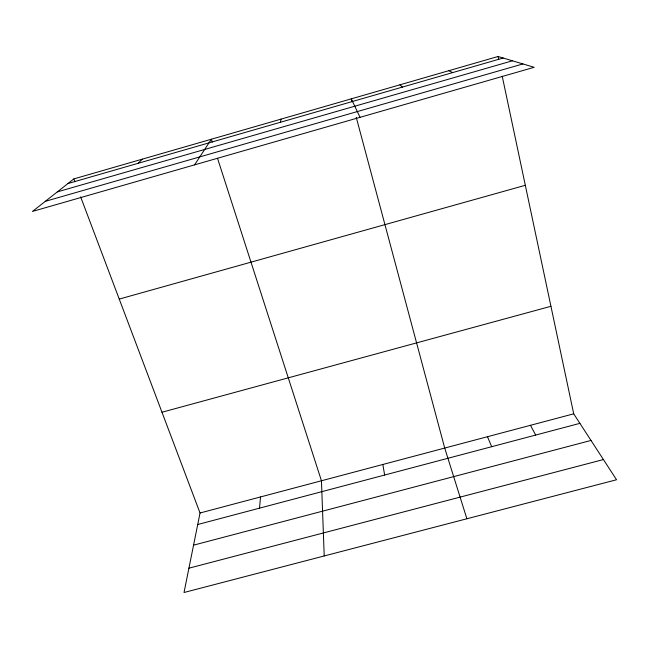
<?xml version="1.0" encoding="UTF-8"?>
<svg xmlns="http://www.w3.org/2000/svg" width="649" height="649" viewBox="0 0 649 649"><rect width="100%" height="100%" fill="white"/><g stroke="black" fill="none" stroke-linecap="round" stroke-linejoin="round"><path stroke-width="0.97" d="M259.543 508.151L260.517 496.947M280.441 122.263L281.025 119.124M80.638 196.874L200.038 512.994L184.024 592.505L616.55 479.749L573.708 413.827L502.212 76.168M194.57 164.862L211.371 139.227L212.288 142.09M138.164 163.297L142.309 159.159M73.848 178.913L32.45 211.436L534.168 67.301L498.051 56.495L73.848 178.913L74.919 181.752M67.967 183.537L503.162 58.029M57.315 191.901L512.426 60.803M45.292 201.344L522.924 63.935M119.238 299.084L525.317 185.298M161.982 412.237L550.936 306.296M200.038 512.994L573.708 413.827M197.718 524.514L579.898 423.351M193.564 545.16L591.004 440.444M188.916 568.199L603.424 459.549M448.832 70.7L452.645 72.599M399.922 84.816L402.437 87.08M530.484 425.298L535.668 435.057M360.049 117.323L351.296 98.851L352.083 101.771M487.488 436.704L491.674 446.699M217.512 158.283L321.45 480.771L324.216 555.958M466.882 518.762L444.711 448.061L356.252 117.372M498.051 56.495L498.675 59.448M382.845 464.481L384.638 475.036"/></g></svg>
